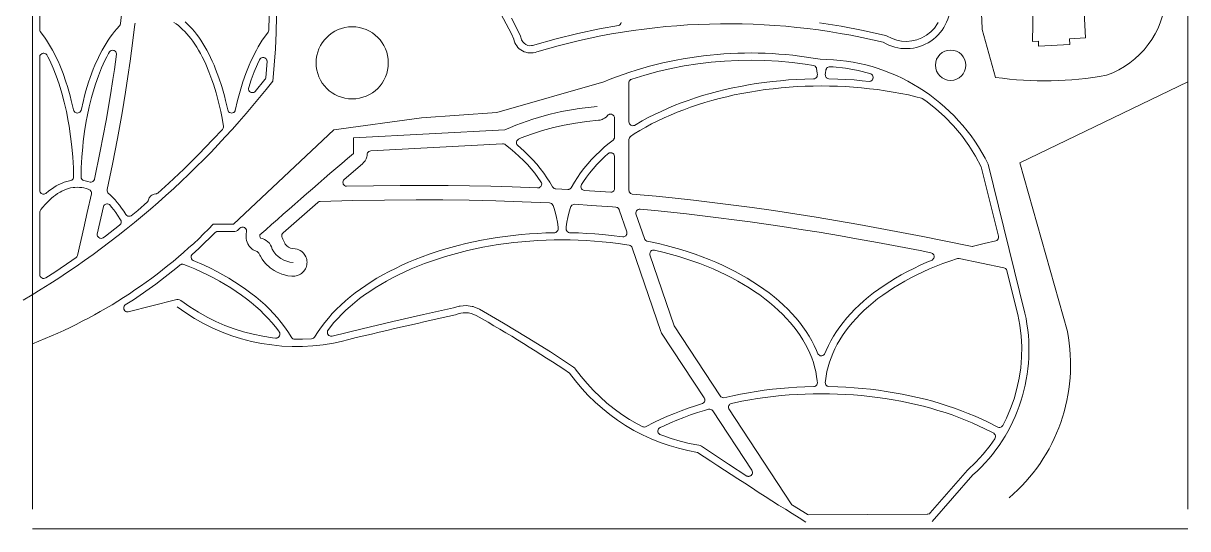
# Model space of a CAD drawing. Header units: inches. Extents: x 36 to 188, y -75 to 56.
# Drawn here: x 35.97 to 71.44, y -74.69 to -59.27 of the extents above; entities that cross this region are included whole.
import ezdxf

# ---------------------------------------------------------------- set-up
doc = ezdxf.new("R2010")
doc.units = ezdxf.units.IN
doc.layers.add('01_ORIGINAL_PLAN', color=7, linetype='CONTINUOUS', lineweight=20)
doc.layers.add('02_CONCEPT_CLOSED_AREAS', color=7, linetype='CONTINUOUS', lineweight=15)

# ---------------------------------------------------------------- blocks, each defined once
blk = doc.blocks.new('07_SCALES')
at = {"layer": '01_ORIGINAL_PLAN'}
for p, q in [((36.248, 17.906), (36.248, 55.9)), ((71.442, 55.9), (71.442, 17.906)), ((71.442, 17.312), (36.248, 17.312))]:
    blk.add_line(p, q, dxfattribs=at)
for points in [[(60.29, 39.74, -0.089338), (62.813, 42.944, -0.322066), (66.051, 42.944, -0.030946), (69.111, 38.833, -0.044664), (70.78, 33.554, -0.301674), (68.967, 31.144, -0.082145), (65.591, 31.078)], [(60.29, 39.74, -0.300089), (65.18, 32.538)], [(59.998, 35.322), (60.235, 35.059), (61.831, 36.816), (61.933, 37.418, -0.214593), (63.522, 35.602, 0.212382), (64.188, 33.517, -0.642649), (62.166, 32.15, 0.132984), (51.615, 31.858, -0.471407), (50.913, 32.245)], [(53.65, 30.945, -0.14301), (60.243, 31.63, -0.286424), (65.36, 28.431), (66.481, 23.89, -0.272091), (64.9, 18.954), (63.661, 17.533)], [(53.65, 30.945), (50.4, 30.004), (48.095, 29.84), (45.427, 29.473), (42.376, 26.597), (41.758, 26.597, -0.10797), (36.248, 22.954)]]:
    blk.add_lwpolyline(points, format="xyb", dxfattribs=at)
blk.add_lwpolyline([(67.244, 33.6), (68.254, 33.648), (68.327, 32.28), (67.845, 32.255), (67.855, 32.076), (66.9, 32.025), (66.892, 32.184), (66.717, 32.175), (66.739, 33.739), (67.237, 33.732)], close=True, dxfattribs=at)
for points in [[(65.18, 32.538), (65.591, 31.078)], [(71.442, 30.938), (66.326, 28.468)], [(46.027, 28.759), (46.027, 29.23), (50.643, 29.479)], [(66.326, 28.468), (67.775, 23.323)]]:
    blk.add_lwpolyline(points, dxfattribs=at)
for centre, radius in [((45.989, 31.521), 1.1), ((64.22, 31.448), 0.463)]:
    blk.add_circle(centre, radius, dxfattribs=at)
for centre, radius, start, end in [((22.064, 33.195), 21.619, 354.0583, 36.0319), ((44.996, 29.643), 6.464, 23.734, 72.5429), ((22.02, 47.825), 27.364, 300.648, 321.9453), ((54.073, 21.787), 8.422, 94.2501, 114.0352), ((177.596, -125.015), 202.378, 130.55026, 131.62005), ((43.293, 26.24), 0.119, 162.5746, 211.3187), ((43.119, 25.741), 0.443, 13.2811, 80.611), ((44.225, 26.196), 0.761, 207.5896, 267.5639), ((44.306, 28.951), 6.083, 233.183, 280.5392), ((83.889, -134.15), 161.762, 102.40484, 103.75801), ((49.433, 23.211), 0.689, 61.2688, 115.2094), ((27.349, -15.654), 45.391, 56.1832, 60.407), ((62.535, 22.313), 5.337, 310.4718, 10.9016), ((57.468, 25.543), 5.979, 215.6658, 260.7622), ((129.159, 128.7), 131.041, 236.3299, 238.04792)]:
    blk.add_arc(centre, radius, start, end, dxfattribs=at)
at = {"layer": '02_CONCEPT_CLOSED_AREAS'}
for points in [[(38.997, 33.345), (38.93, 32.724), (38.926, 32.696), (38.921, 32.681), (38.905, 32.653), (38.814, 32.554), (38.747, 32.475), (38.682, 32.394), (38.617, 32.304), (38.553, 32.212), (38.489, 32.113), (38.428, 32.011), (38.37, 31.906), (38.314, 31.8), (38.256, 31.684), (38.151, 31.451), (38.099, 31.325), (38.005, 31.071), (37.959, 30.936), (37.875, 30.663), (37.836, 30.519), (37.799, 30.375), (37.728, 30.07), (37.721, 30.056), (37.704, 30.031), (37.693, 30.02), (37.667, 30.003), (37.638, 29.993), (37.622, 29.991), (37.592, 29.993), (37.577, 29.997), (37.562, 30.003), (37.537, 30.02), (37.516, 30.043), (37.508, 30.056), (37.498, 30.085), (37.431, 30.374), (37.394, 30.518), (37.313, 30.801), (37.27, 30.937), (37.179, 31.198), (37.079, 31.449), (37.027, 31.568), (36.972, 31.687), (36.917, 31.798), (36.86, 31.906), (36.801, 32.011), (36.739, 32.115), (36.676, 32.212), (36.612, 32.305), (36.485, 32.475), (36.472, 32.504), (36.468, 32.536), (36.468, 37.382)], [(43.462, 32.953), (43.447, 32.513), (43.442, 32.483), (43.429, 32.455), (43.317, 32.305), (43.251, 32.21), (43.189, 32.112), (43.129, 32.011), (43.071, 31.909), (43.013, 31.799), (42.957, 31.687), (42.903, 31.57), (42.851, 31.45), (42.75, 31.198), (42.659, 30.938), (42.616, 30.799), (42.535, 30.519), (42.498, 30.375), (42.428, 30.07), (42.421, 30.056), (42.404, 30.031), (42.38, 30.011), (42.367, 30.003), (42.338, 29.993), (42.307, 29.991), (42.292, 29.993), (42.262, 30.003), (42.249, 30.011), (42.225, 30.031), (42.208, 30.056), (42.197, 30.085), (42.131, 30.374), (42.094, 30.518), (42.014, 30.799), (41.926, 31.068), (41.829, 31.327), (41.779, 31.45), (41.726, 31.571), (41.673, 31.685), (41.617, 31.797), (41.56, 31.906), (41.501, 32.011), (41.44, 32.113), (41.378, 32.21), (41.314, 32.302), (41.249, 32.391), (41.183, 32.475), (41.115, 32.555), (41.046, 32.63), (40.975, 32.701), (40.904, 32.767)], [(54.179, 32.749), (54.169, 32.719), (54.151, 32.693), (54.127, 32.673), (54.098, 32.659), (53.518, 32.555), (52.864, 32.416), (52.2, 32.252), (51.482, 32.05), (51.456, 32.046), (51.405, 32.044), (51.341, 32.055), (51.28, 32.08), (51.226, 32.118), (51.182, 32.166), (51.15, 32.223), (51.123, 32.309), (51.112, 32.339), (50.963, 32.654), (50.838, 32.888)], [(63.835, 32.747), (63.824, 32.717), (63.725, 32.577), (63.614, 32.462), (63.485, 32.362), (63.343, 32.282), (63.194, 32.224), (63.04, 32.188), (62.882, 32.175), (62.725, 32.183), (62.585, 32.21), (62.434, 32.261), (62.266, 32.345), (62.232, 32.359), (61.559, 32.511), (60.887, 32.638), (60.227, 32.74)], [(40.558, 32.754), (40.624, 32.709), (40.694, 32.655), (40.759, 32.601), (40.824, 32.541), (40.887, 32.477), (40.951, 32.408), (41.01, 32.338), (41.072, 32.26), (41.133, 32.178), (41.193, 32.09), (41.252, 31.999), (41.309, 31.903), (41.365, 31.804), (41.42, 31.7), (41.475, 31.589), (41.527, 31.478), (41.626, 31.243), (41.717, 30.998), (41.761, 30.869), (41.843, 30.602), (41.917, 30.321), (41.983, 30.035), (42.013, 29.888), (42.066, 29.594), (42.067, 29.563), (42.06, 29.532), (42.045, 29.505), (42.036, 29.492), (41.746, 29.179), (41.308, 28.726), (40.859, 28.283), (40.403, 27.853), (40.066, 27.55), (40.039, 27.532), (40.024, 27.526), (40.008, 27.522), (39.961, 27.516), (39.933, 27.509), (39.906, 27.499), (39.881, 27.485), (39.858, 27.468), (39.837, 27.448), (39.819, 27.425), (39.804, 27.401), (39.793, 27.374), (39.775, 27.309), (39.756, 27.281), (39.457, 27.022), (39.255, 26.859), (39.227, 26.846), (39.196, 26.841), (39.18, 26.841), (39.15, 26.848), (39.122, 26.863), (39.11, 26.873), (39.09, 26.897), (39.028, 26.995), (38.963, 27.09), (38.899, 27.176), (38.833, 27.26), (38.765, 27.34), (38.696, 27.415), (38.625, 27.486), (38.549, 27.558), (38.532, 27.584), (38.523, 27.613), (38.521, 27.644), (38.523, 27.66), (38.684, 28.432), (38.837, 29.216), (38.979, 30.001), (39.084, 30.63), (39.158, 31.102), (39.227, 31.573), (39.31, 32.201), (39.37, 32.698), (39.378, 32.729)]]:
    blk.add_lwpolyline(points, dxfattribs=at)
for points in [[(36.657, 27.536), (36.63, 27.522), (36.6, 27.515), (36.569, 27.516), (36.54, 27.524), (36.513, 27.54), (36.492, 27.562), (36.483, 27.575), (36.472, 27.604), (36.468, 27.634), (36.468, 31.693), (36.469, 31.709), (36.477, 31.74), (36.484, 31.754), (36.504, 31.779), (36.529, 31.798), (36.544, 31.805), (36.575, 31.813), (36.59, 31.813), (36.622, 31.809), (36.651, 31.796), (36.675, 31.775), (36.686, 31.763), (36.72, 31.7), (36.775, 31.589), (36.877, 31.362), (36.973, 31.121), (37.062, 30.867), (37.143, 30.6), (37.218, 30.321), (37.284, 30.033), (37.341, 29.738), (37.367, 29.585), (37.412, 29.276), (37.449, 28.962), (37.476, 28.645), (37.494, 28.324), (37.503, 28.048), (37.499, 28.017), (37.488, 27.988), (37.47, 27.963), (37.446, 27.943), (37.418, 27.931), (37.295, 27.903), (37.213, 27.877), (37.129, 27.845), (37.05, 27.808), (36.973, 27.766), (36.898, 27.721), (36.827, 27.673), (36.749, 27.613)], [(37.811, 27.931), (37.783, 27.943), (37.759, 27.963), (37.75, 27.975), (37.735, 28.002), (37.728, 28.032), (37.729, 28.16), (37.735, 28.322), (37.753, 28.645), (37.781, 28.964), (37.798, 29.122), (37.838, 29.431), (37.888, 29.738), (37.916, 29.888), (37.978, 30.179), (38.048, 30.462), (38.127, 30.737), (38.168, 30.869), (38.257, 31.121), (38.353, 31.365), (38.456, 31.592), (38.509, 31.7), (38.564, 31.804), (38.595, 31.856), (38.617, 31.878), (38.644, 31.894), (38.659, 31.899), (38.69, 31.904), (38.721, 31.9), (38.736, 31.895), (38.764, 31.879), (38.786, 31.856), (38.802, 31.829), (38.81, 31.799), (38.811, 31.783), (38.746, 31.322), (38.699, 31.011), (38.625, 30.544), (38.491, 29.765), (38.405, 29.298), (38.314, 28.83), (38.141, 27.976), (38.137, 27.961), (38.123, 27.934), (38.102, 27.911), (38.09, 27.901), (38.063, 27.887), (38.033, 27.881), (38.002, 27.883), (37.934, 27.903)], [(43.034, 30.646), (43.022, 30.636), (42.994, 30.621), (42.963, 30.614), (42.948, 30.613), (42.916, 30.618), (42.888, 30.631), (42.863, 30.651), (42.845, 30.677), (42.839, 30.691), (42.834, 30.707), (42.831, 30.738), (42.837, 30.769), (42.912, 30.998), (43.004, 31.243), (43.103, 31.478), (43.167, 31.615), (43.185, 31.641), (43.208, 31.661), (43.222, 31.669), (43.252, 31.679), (43.268, 31.681), (43.299, 31.679), (43.329, 31.669), (43.342, 31.661), (43.366, 31.639), (43.383, 31.613), (43.389, 31.598), (43.394, 31.568), (43.354, 31.065), (43.345, 31.038), (43.33, 31.014)], [(54.589, 29.615), (54.558, 29.606), (54.527, 29.605), (54.511, 29.608), (54.481, 29.62), (54.456, 29.639), (54.436, 29.664), (54.424, 29.693), (54.42, 29.724), (54.421, 30.927), (54.43, 30.958), (54.447, 30.986), (54.471, 31.009), (54.485, 31.017), (54.512, 31.027), (54.902, 31.147), (55.3, 31.255), (55.701, 31.347), (56.104, 31.426), (56.514, 31.491), (56.922, 31.54), (57.331, 31.576), (57.742, 31.596), (58.153, 31.602), (58.564, 31.594), (58.976, 31.571), (59.387, 31.533), (59.792, 31.481), (60.039, 31.441), (60.068, 31.432), (60.094, 31.416), (60.116, 31.394), (60.131, 31.368), (60.135, 31.353), (60.156, 31.206), (60.159, 31.163), (60.158, 31.133), (60.149, 31.104), (60.133, 31.078), (60.123, 31.067), (60.099, 31.049), (60.071, 31.037), (60.041, 31.033), (59.78, 31.026), (59.533, 31.015), (59.282, 30.998), (59.034, 30.977), (58.79, 30.952), (58.543, 30.921), (58.3, 30.887), (58.06, 30.848), (57.819, 30.804), (57.584, 30.756), (57.35, 30.703), (57.116, 30.646), (56.89, 30.585), (56.665, 30.52), (56.442, 30.449), (56.225, 30.376), (56.012, 30.298), (55.8, 30.216), (55.597, 30.131), (55.397, 30.041), (55.198, 29.947), (55.009, 29.851), (54.823, 29.75)], [(60.505, 31.034), (60.476, 31.042), (60.462, 31.049), (60.438, 31.067), (60.428, 31.078), (60.419, 31.09), (60.407, 31.118), (60.403, 31.133), (60.402, 31.163), (60.406, 31.212), (60.417, 31.295), (60.42, 31.311), (60.433, 31.34), (60.442, 31.354), (60.465, 31.376), (60.493, 31.391), (60.524, 31.399), (60.637, 31.396), (61.013, 31.355), (61.399, 31.286), (61.761, 31.194), (61.79, 31.184), (61.816, 31.167), (61.837, 31.143), (61.851, 31.114), (61.857, 31.083), (61.857, 31.067), (61.85, 31.036), (61.844, 31.021), (61.826, 30.995), (61.814, 30.984), (61.787, 30.967), (61.772, 30.961), (61.741, 30.956), (61.525, 30.977), (61.28, 30.998), (61.031, 31.014), (60.78, 31.026)], [(54.514, 27.521), (54.498, 27.525), (54.47, 27.541), (54.446, 27.563), (54.43, 27.59), (54.424, 27.606), (54.42, 27.638), (54.42, 29.18), (54.424, 29.21), (54.434, 29.238), (54.452, 29.262), (54.462, 29.272), (54.582, 29.351), (54.755, 29.457), (54.93, 29.558), (55.111, 29.656), (55.297, 29.75), (55.488, 29.841), (55.682, 29.928), (55.885, 30.013), (56.09, 30.092), (56.299, 30.169), (56.512, 30.241), (56.729, 30.309), (56.949, 30.373), (57.171, 30.433), (57.4, 30.489), (57.63, 30.541), (57.863, 30.588), (58.098, 30.631), (58.332, 30.669), (58.574, 30.704), (58.815, 30.733), (59.057, 30.758), (59.3, 30.779), (59.542, 30.795), (59.79, 30.806), (60.036, 30.813), (60.279, 30.816), (60.528, 30.813), (60.771, 30.806), (61.016, 30.795), (61.261, 30.779), (61.504, 30.758), (61.749, 30.733), (61.987, 30.704), (62.226, 30.67), (62.466, 30.631), (62.698, 30.588), (62.931, 30.541), (63.163, 30.489), (63.33, 30.447), (63.355, 30.434), (63.459, 30.363), (63.757, 30.131), (64.039, 29.877), (64.303, 29.605), (64.549, 29.313), (64.775, 29.003), (64.981, 28.675), (65.152, 28.351), (65.677, 26.23), (65.679, 26.214), (65.678, 26.182), (65.669, 26.151), (65.652, 26.124), (65.628, 26.103), (65.6, 26.088), (65.244, 26.01), (64.913, 25.926), (64.885, 25.922), (64.871, 25.922), (64.021, 26.096), (63.372, 26.225), (62.723, 26.351), (62.073, 26.473), (61.424, 26.591), (60.774, 26.705), (60.125, 26.813), (59.475, 26.917), (58.825, 27.015), (58.176, 27.107), (57.526, 27.194), (57.038, 27.256), (56.388, 27.333), (55.738, 27.403), (55.25, 27.452)], [(51.026, 29.01), (51.008, 29.035), (50.997, 29.064), (50.994, 29.094), (50.996, 29.109), (51.004, 29.139), (51.011, 29.152), (51.03, 29.176), (51.054, 29.195), (51.135, 29.23), (51.454, 29.348), (51.788, 29.455), (52.12, 29.547), (52.451, 29.623), (52.791, 29.685), (53.133, 29.733), (53.489, 29.768), (53.54, 29.776), (53.6, 29.794), (53.636, 29.81), (53.672, 29.83), (53.722, 29.867), (53.79, 29.934), (53.817, 29.948), (53.832, 29.953), (53.863, 29.956), (53.878, 29.955), (53.893, 29.952), (53.922, 29.939), (53.934, 29.93), (53.956, 29.908), (53.971, 29.882), (53.976, 29.867), (53.98, 29.836), (53.98, 29.259), (53.976, 29.228), (53.964, 29.199), (53.956, 29.186), (53.934, 29.164), (53.822, 29.075), (53.679, 28.955), (53.538, 28.826), (53.404, 28.697), (53.281, 28.569), (53.163, 28.437), (53.048, 28.297), (52.946, 28.162), (52.849, 28.023), (52.756, 27.878), (52.661, 27.712), (52.652, 27.7), (52.628, 27.68), (52.601, 27.666), (52.586, 27.662), (52.556, 27.66), (52.189, 27.681), (52.174, 27.682), (52.146, 27.691), (52.121, 27.707), (52.11, 27.717), (52.092, 27.74), (52.011, 27.881), (51.923, 28.018), (51.826, 28.159), (51.72, 28.298), (51.609, 28.432), (51.49, 28.567), (51.362, 28.7), (51.23, 28.828)], [(45.815, 27.756), (45.785, 27.763), (45.757, 27.778), (45.735, 27.799), (45.718, 27.825), (45.709, 27.855), (45.708, 27.886), (45.714, 27.916), (45.728, 27.943), (45.749, 27.966), (46.301, 28.441), (46.338, 28.477), (46.364, 28.509), (46.382, 28.535), (46.414, 28.597), (46.434, 28.657), (46.442, 28.697), (46.448, 28.742), (46.458, 28.772), (46.476, 28.798), (46.487, 28.809), (46.5, 28.818), (46.528, 28.832), (46.559, 28.838), (50.57, 29.054), (50.603, 29.051), (50.634, 29.04), (50.662, 29.02), (50.805, 28.907), (50.945, 28.789), (51.079, 28.668), (51.208, 28.542), (51.326, 28.42), (51.439, 28.293), (51.548, 28.16), (51.648, 28.029), (51.74, 27.897), (51.756, 27.864), (51.762, 27.834), (51.759, 27.803), (51.755, 27.788), (51.749, 27.774), (51.732, 27.748), (51.709, 27.728), (51.682, 27.714), (51.652, 27.708), (51.637, 27.707), (50.862, 27.738), (50.213, 27.757), (49.563, 27.771), (48.912, 27.78), (48.263, 27.783), (47.451, 27.781), (46.639, 27.771)], [(53.054, 27.631), (53.039, 27.635), (53.011, 27.648), (52.999, 27.658), (52.978, 27.681), (52.964, 27.708), (52.958, 27.739), (52.959, 27.77), (52.963, 27.785), (52.976, 27.813), (53.032, 27.901), (53.124, 28.033), (53.221, 28.16), (53.33, 28.293), (53.444, 28.42), (53.564, 28.545), (53.687, 28.665), (53.779, 28.749), (53.792, 28.758), (53.819, 28.772), (53.849, 28.779), (53.879, 28.778), (53.894, 28.775), (53.909, 28.769), (53.935, 28.753), (53.956, 28.731), (53.971, 28.705), (53.979, 28.675), (53.98, 28.66), (53.98, 27.693), (53.976, 27.663), (53.965, 27.635), (53.957, 27.622), (53.947, 27.61), (53.923, 27.591), (53.896, 27.579), (53.866, 27.573)], [(37.984, 27.653), (38.009, 27.635), (38.028, 27.611), (38.036, 27.597), (38.045, 27.568), (38.046, 27.537), (38.044, 27.522), (37.92, 26.959), (37.814, 26.49), (37.618, 25.649), (37.608, 25.622), (37.601, 25.609), (37.582, 25.588), (37.451, 25.494), (36.93, 25.142), (36.652, 24.965), (36.623, 24.951), (36.592, 24.946), (36.56, 24.949), (36.53, 24.961), (36.504, 24.98), (36.485, 25.005), (36.472, 25.034), (36.468, 25.066), (36.468, 26.952), (36.472, 26.982), (36.483, 27.011), (36.507, 27.045), (36.566, 27.12), (36.632, 27.197), (36.692, 27.262), (36.756, 27.327), (36.824, 27.39), (36.89, 27.444), (36.95, 27.49), (37.016, 27.535), (37.088, 27.579), (37.148, 27.611), (37.214, 27.641), (37.287, 27.67), (37.346, 27.688), (37.412, 27.705), (37.486, 27.718), (37.544, 27.724), (37.611, 27.726), (37.685, 27.724), (37.751, 27.717), (37.809, 27.707), (37.883, 27.688), (37.949, 27.667)], [(41.141, 25.495), (41.115, 25.515), (41.096, 25.541), (41.089, 25.556), (41.082, 25.587), (41.083, 25.62), (41.087, 25.635), (41.101, 25.665), (41.111, 25.678), (41.314, 25.857), (41.824, 26.353), (41.851, 26.368), (41.866, 26.373), (41.896, 26.377), (42.376, 26.377), (42.417, 26.381), (42.457, 26.392), (42.494, 26.411), (42.527, 26.437), (42.569, 26.476), (42.595, 26.495), (42.625, 26.506), (42.641, 26.508), (42.673, 26.507), (42.703, 26.496), (42.73, 26.479), (42.751, 26.455), (42.765, 26.426), (42.771, 26.394), (42.77, 26.378), (42.757, 26.301), (42.754, 26.256), (42.755, 26.208), (42.759, 26.164), (42.771, 26.107), (42.787, 26.053), (42.811, 26), (42.836, 25.954), (42.855, 25.926), (42.881, 25.895), (42.911, 25.866), (42.943, 25.84), (42.977, 25.817), (43.013, 25.798), (43.093, 25.768), (43.106, 25.761), (43.129, 25.741), (43.147, 25.717), (43.172, 25.659), (43.191, 25.624), (43.244, 25.538), (43.267, 25.504), (43.348, 25.404), (43.376, 25.375), (43.458, 25.297), (43.489, 25.272), (43.58, 25.206), (43.615, 25.185), (43.701, 25.137), (43.75, 25.114), (43.842, 25.078), (43.895, 25.062), (43.992, 25.038), (44.032, 25.03), (44.147, 25.017), (44.199, 25.015), (44.24, 25.018), (44.282, 25.025), (44.339, 25.041), (44.377, 25.058), (44.413, 25.078), (44.447, 25.101), (44.478, 25.127), (44.506, 25.156), (44.545, 25.207), (44.565, 25.243), (44.582, 25.28), (44.596, 25.319), (44.605, 25.359), (44.611, 25.4), (44.612, 25.441), (44.609, 25.482), (44.603, 25.523), (44.592, 25.563), (44.578, 25.601), (44.55, 25.655), (44.526, 25.689), (44.501, 25.72), (44.454, 25.763), (44.403, 25.798), (44.367, 25.817), (44.308, 25.839), (44.248, 25.851), (44.157, 25.862), (44.114, 25.874), (44.088, 25.884), (44.049, 25.904), (44.001, 25.94), (43.97, 25.971), (43.951, 25.993), (43.932, 26.023), (43.879, 26.148), (43.852, 26.198), (43.847, 26.212), (43.841, 26.242), (43.844, 26.272), (43.848, 26.287), (43.862, 26.314), (43.882, 26.337), (44.939, 27.264), (44.952, 27.274), (44.981, 27.288), (45.014, 27.294), (45.999, 27.319), (46.969, 27.336), (47.939, 27.343), (48.747, 27.341), (49.555, 27.331), (50.363, 27.313), (51.17, 27.286), (52.001, 27.25), (52.032, 27.244), (52.06, 27.23), (52.084, 27.21), (52.102, 27.184), (52.108, 27.169), (52.141, 27.075), (52.18, 26.941), (52.214, 26.801), (52.24, 26.66), (52.26, 26.512), (52.263, 26.47), (52.262, 26.439), (52.253, 26.41), (52.246, 26.397), (52.237, 26.385), (52.215, 26.364), (52.189, 26.349), (52.16, 26.341), (51.884, 26.333), (51.635, 26.321), (51.386, 26.305), (51.141, 26.284), (50.892, 26.258), (50.647, 26.228), (50.406, 26.194), (50.162, 26.154), (49.923, 26.11), (49.688, 26.063), (49.451, 26.009), (49.222, 25.953), (48.994, 25.892), (48.769, 25.826), (48.547, 25.757), (48.33, 25.683), (48.116, 25.605), (47.906, 25.523), (47.701, 25.437), (47.5, 25.348), (47.304, 25.254), (47.111, 25.156), (46.925, 25.056), (46.743, 24.951), (46.571, 24.845), (46.402, 24.735), (46.238, 24.621), (46.08, 24.504), (45.928, 24.384), (45.782, 24.261), (45.644, 24.135), (45.511, 24.007), (45.383, 23.874), (45.264, 23.739), (45.155, 23.607), (45.051, 23.47), (44.951, 23.326), (44.841, 23.152), (44.831, 23.141), (44.808, 23.123), (44.781, 23.11), (44.752, 23.105), (44.472, 23.09), (44.241, 23.089), (44.21, 23.093), (44.181, 23.105), (44.168, 23.114), (44.146, 23.136), (44.024, 23.33), (43.927, 23.469), (43.825, 23.603), (43.712, 23.74), (43.594, 23.874), (43.466, 24.007), (43.333, 24.136), (43.194, 24.261), (43.049, 24.384), (42.9, 24.501), (42.74, 24.621), (42.575, 24.735), (42.406, 24.845), (42.234, 24.951), (42.052, 25.056), (41.864, 25.157), (41.673, 25.255), (41.477, 25.348)], [(38.401, 26.183), (38.372, 26.172), (38.342, 26.168), (38.312, 26.172), (38.297, 26.177), (38.27, 26.192), (38.248, 26.213), (38.232, 26.24), (38.224, 26.269), (38.223, 26.3), (38.412, 27.139), (38.426, 27.167), (38.447, 27.19), (38.46, 27.199), (38.488, 27.212), (38.519, 27.218), (38.534, 27.218), (38.565, 27.211), (38.593, 27.197), (38.605, 27.187), (38.66, 27.124), (38.725, 27.042), (38.785, 26.96), (38.843, 26.876), (38.934, 26.73), (38.947, 26.701), (38.952, 26.669), (38.951, 26.654), (38.948, 26.638), (38.936, 26.609), (38.927, 26.596), (38.905, 26.573), (38.473, 26.236)], [(52.609, 26.341), (52.58, 26.349), (52.566, 26.356), (52.542, 26.374), (52.523, 26.397), (52.511, 26.425), (52.507, 26.439), (52.506, 26.47), (52.51, 26.518), (52.529, 26.66), (52.555, 26.801), (52.587, 26.935), (52.628, 27.075), (52.652, 27.141), (52.66, 27.154), (52.681, 27.178), (52.706, 27.195), (52.736, 27.205), (52.767, 27.207), (53.27, 27.174), (53.916, 27.127), (54.021, 27.119), (54.051, 27.112), (54.066, 27.106), (54.079, 27.099), (54.102, 27.078), (54.119, 27.052), (54.125, 27.038), (54.353, 26.371), (54.357, 26.357), (54.359, 26.326), (54.354, 26.296), (54.348, 26.282), (54.332, 26.256), (54.321, 26.245), (54.309, 26.235), (54.283, 26.221), (54.268, 26.216), (54.238, 26.213), (53.876, 26.258), (53.629, 26.284), (53.384, 26.305), (53.133, 26.321), (52.884, 26.333)], [(54.634, 26.913), (54.632, 26.945), (54.638, 26.976), (54.653, 27.004), (54.663, 27.017), (54.674, 27.028), (54.701, 27.045), (54.731, 27.055), (54.763, 27.056), (55.208, 27.014), (55.692, 26.966), (56.177, 26.914), (56.662, 26.858), (57.146, 26.799), (57.63, 26.737), (58.115, 26.672), (58.6, 26.603), (59.085, 26.531), (59.731, 26.431), (60.216, 26.352), (60.862, 26.243), (61.347, 26.158), (61.994, 26.041), (62.64, 25.919), (63.287, 25.793), (63.619, 25.728), (63.649, 25.717), (63.663, 25.709), (63.687, 25.688), (63.704, 25.661), (63.713, 25.63), (63.714, 25.598), (63.707, 25.567), (63.691, 25.539), (63.681, 25.526), (63.656, 25.507), (63.491, 25.437), (63.29, 25.347), (63.096, 25.254), (62.905, 25.158), (62.716, 25.055), (62.538, 24.953), (62.363, 24.845), (62.193, 24.735), (62.027, 24.619), (61.872, 24.504), (61.721, 24.384), (61.574, 24.261), (61.433, 24.132), (61.303, 24.007), (61.178, 23.877), (61.059, 23.742), (60.945, 23.604), (60.842, 23.469), (60.745, 23.33), (60.652, 23.183), (60.571, 23.044), (60.496, 22.898), (60.428, 22.751), (60.392, 22.661), (60.376, 22.634), (60.354, 22.611), (60.327, 22.595), (60.296, 22.587), (60.265, 22.587), (60.249, 22.59), (60.22, 22.602), (60.195, 22.622), (60.176, 22.647), (60.133, 22.751), (60.065, 22.898), (59.99, 23.044), (59.909, 23.183), (59.816, 23.33), (59.719, 23.469), (59.614, 23.608), (59.502, 23.742), (59.386, 23.873), (59.257, 24.007), (59.126, 24.135), (58.987, 24.261), (58.841, 24.384), (58.691, 24.502), (58.532, 24.621), (58.368, 24.735), (58.198, 24.845), (58.022, 24.953), (57.842, 25.057), (57.656, 25.157), (57.468, 25.253), (57.269, 25.348), (57.068, 25.437), (56.863, 25.523), (56.653, 25.605), (56.439, 25.683), (56.222, 25.757), (56.003, 25.826), (55.777, 25.891), (55.549, 25.953), (55.315, 26.01), (54.979, 26.083), (54.964, 26.087), (54.936, 26.101), (54.924, 26.111), (54.903, 26.134), (54.889, 26.162)], [(45.354, 23.184), (45.323, 23.187), (45.308, 23.192), (45.28, 23.207), (45.268, 23.217), (45.248, 23.242), (45.241, 23.256), (45.233, 23.287), (45.232, 23.318), (45.24, 23.349), (45.247, 23.363), (45.328, 23.471), (45.434, 23.6), (45.548, 23.727), (45.668, 23.852), (45.794, 23.975), (45.928, 24.095), (46.068, 24.214), (46.214, 24.329), (46.366, 24.442), (46.525, 24.552), (46.689, 24.66), (46.859, 24.764), (47.032, 24.863), (47.215, 24.963), (47.401, 25.057), (47.59, 25.147), (47.788, 25.235), (47.989, 25.319), (48.191, 25.398), (48.403, 25.475), (48.616, 25.548), (48.83, 25.615), (49.053, 25.68), (49.277, 25.74), (49.502, 25.795), (49.734, 25.847), (49.967, 25.895), (50.199, 25.937), (50.439, 25.976), (50.678, 26.01), (50.916, 26.04), (51.161, 26.065), (51.404, 26.086), (51.646, 26.102), (51.894, 26.113), (52.14, 26.12), (52.383, 26.122), (52.632, 26.12), (52.875, 26.113), (53.12, 26.102), (53.367, 26.085), (53.608, 26.065), (53.851, 26.04), (54.094, 26.01), (54.426, 25.961), (54.457, 25.951), (54.484, 25.934), (54.506, 25.91), (54.52, 25.881), (55.392, 23.329), (55.402, 23.303), (55.416, 23.279), (56.71, 21.307), (56.724, 21.279), (56.728, 21.264), (56.729, 21.232), (56.727, 21.216), (56.717, 21.187), (56.708, 21.173), (56.687, 21.15), (56.661, 21.133), (56.442, 21.063), (56.224, 20.989), (56.012, 20.912), (55.803, 20.83), (55.597, 20.744), (55.394, 20.654), (55.198, 20.56), (54.926, 20.421), (54.893, 20.414), (54.86, 20.416), (54.844, 20.42), (54.675, 20.507), (54.437, 20.647), (54.201, 20.801), (53.969, 20.97), (53.749, 21.146), (53.538, 21.334), (53.336, 21.532), (53.143, 21.741), (52.96, 21.96), (52.786, 22.19), (52.77, 22.209), (52.731, 22.241), (52.029, 22.703), (51.321, 23.149), (50.602, 23.584), (49.87, 24.008), (49.695, 24.08), (49.671, 24.089), (49.646, 24.094), (49.461, 24.12), (49.275, 24.105), (49.249, 24.102), (49.075, 24.046), (48.158, 23.841), (47.227, 23.628), (46.296, 23.409), (45.38, 23.187)], [(55.059, 25.669), (55.057, 25.701), (55.063, 25.732), (55.077, 25.76), (55.087, 25.773), (55.111, 25.793), (55.14, 25.807), (55.171, 25.813), (55.203, 25.81), (55.494, 25.739), (55.716, 25.68), (55.936, 25.616), (56.153, 25.548), (56.366, 25.475), (56.578, 25.398), (56.783, 25.318), (56.981, 25.235), (57.177, 25.148), (57.37, 25.056), (57.554, 24.963), (57.735, 24.865), (57.91, 24.764), (58.083, 24.658), (58.244, 24.552), (58.403, 24.442), (58.558, 24.327), (58.704, 24.211), (58.844, 24.093), (58.978, 23.972), (59.101, 23.852), (59.222, 23.727), (59.335, 23.6), (59.444, 23.467), (59.541, 23.34), (59.633, 23.208), (59.721, 23.069), (59.799, 22.934), (59.867, 22.802), (59.93, 22.665), (59.986, 22.527), (60.037, 22.382), (60.076, 22.248), (60.11, 22.107), (60.137, 21.96), (60.155, 21.825), (60.159, 21.761), (60.154, 21.731), (60.142, 21.704), (60.133, 21.691), (60.123, 21.68), (60.099, 21.662), (60.071, 21.651), (60.056, 21.648), (59.78, 21.64), (59.533, 21.628), (59.282, 21.612), (59.034, 21.591), (58.79, 21.565), (58.543, 21.535), (58.3, 21.5), (58.058, 21.461), (57.821, 21.418), (57.584, 21.369), (57.313, 21.309), (57.28, 21.31), (57.265, 21.314), (57.249, 21.32), (57.222, 21.338), (57.2, 21.362), (55.8, 23.498)], [(60.505, 21.648), (60.476, 21.656), (60.462, 21.662), (60.438, 21.68), (60.419, 21.704), (60.407, 21.731), (60.403, 21.746), (60.402, 21.776), (60.406, 21.825), (60.425, 21.966), (60.451, 22.107), (60.485, 22.248), (60.526, 22.388), (60.575, 22.527), (60.629, 22.66), (60.694, 22.802), (60.765, 22.939), (60.843, 23.074), (60.928, 23.208), (61.017, 23.336), (61.12, 23.471), (61.226, 23.6), (61.337, 23.724), (61.46, 23.852), (61.586, 23.975), (61.717, 24.093), (61.86, 24.214), (62.006, 24.329), (62.155, 24.44), (62.317, 24.552), (62.481, 24.66), (62.648, 24.762), (62.826, 24.865), (63.007, 24.963), (63.191, 25.056), (63.382, 25.147), (63.58, 25.235), (63.781, 25.319), (63.983, 25.398), (64.195, 25.475), (64.432, 25.554), (64.462, 25.556), (64.477, 25.553), (65.845, 25.266), (65.873, 25.256), (65.886, 25.249), (65.909, 25.229), (65.918, 25.218), (65.932, 25.192), (65.936, 25.177), (66.265, 23.846), (66.327, 23.52), (66.367, 23.186), (66.384, 22.868), (66.38, 22.543), (66.355, 22.221), (66.308, 21.902), (66.241, 21.587), (66.153, 21.278), (66.045, 20.975), (65.918, 20.68), (65.808, 20.465), (65.79, 20.439), (65.766, 20.419), (65.752, 20.411), (65.721, 20.402), (65.69, 20.401), (65.659, 20.408), (65.361, 20.561), (65.165, 20.654), (64.967, 20.743), (64.758, 20.83), (64.549, 20.912), (64.336, 20.989), (64.117, 21.063), (63.896, 21.133), (63.674, 21.198), (63.443, 21.26), (63.212, 21.317), (62.977, 21.369), (62.743, 21.417), (62.502, 21.461), (62.26, 21.5), (62.017, 21.535), (61.774, 21.565), (61.525, 21.591), (61.278, 21.612), (61.031, 21.628), (60.78, 21.64)], [(39.164, 23.927), (39.133, 23.927), (39.118, 23.93), (39.089, 23.942), (39.065, 23.96), (39.046, 23.985), (39.039, 23.999), (39.034, 24.013), (39.029, 24.044), (39.033, 24.074), (39.044, 24.103), (39.062, 24.128), (39.073, 24.139), (39.326, 24.297), (40.006, 24.774), (40.67, 25.294), (40.747, 25.359), (40.776, 25.373), (40.792, 25.377), (40.825, 25.378), (40.856, 25.371), (40.988, 25.319), (41.191, 25.234), (41.385, 25.148), (41.576, 25.057), (41.765, 24.961), (41.945, 24.863), (42.118, 24.764), (42.288, 24.66), (42.452, 24.552), (42.614, 24.44), (42.766, 24.327), (42.909, 24.214), (43.049, 24.095), (43.183, 23.975), (43.312, 23.849), (43.43, 23.727), (43.543, 23.6), (43.649, 23.471), (43.749, 23.34), (43.768, 23.313), (43.782, 23.285), (43.789, 23.253), (43.787, 23.221), (43.776, 23.191), (43.758, 23.164), (43.734, 23.143), (43.705, 23.13), (43.689, 23.126), (43.657, 23.125), (43.562, 23.135), (43.264, 23.181), (42.97, 23.242), (42.679, 23.318), (42.392, 23.409), (42.11, 23.514), (41.838, 23.632), (41.567, 23.766), (41.302, 23.915), (41.045, 24.078), (40.769, 24.272), (40.731, 24.289), (40.69, 24.299), (40.647, 24.3), (40.606, 24.294)], [(57.462, 20.965), (57.452, 20.994), (57.45, 21.025), (57.456, 21.055), (57.462, 21.07), (57.479, 21.096), (57.49, 21.107), (57.515, 21.124), (57.544, 21.135), (57.863, 21.201), (58.098, 21.244), (58.332, 21.283), (58.574, 21.317), (58.815, 21.347), (59.057, 21.372), (59.3, 21.392), (59.542, 21.408), (59.788, 21.42), (60.036, 21.427), (60.282, 21.429), (60.528, 21.427), (60.771, 21.42), (61.016, 21.408), (61.263, 21.392), (61.504, 21.372), (61.747, 21.347), (61.987, 21.317), (62.229, 21.283), (62.466, 21.244), (62.698, 21.201), (62.931, 21.154), (63.161, 21.103), (63.39, 21.046), (63.614, 20.986), (63.832, 20.922), (64.049, 20.854), (64.265, 20.781), (64.471, 20.706), (64.676, 20.626), (64.879, 20.541), (65.073, 20.455), (65.264, 20.364), (65.45, 20.269), (65.536, 20.222), (65.558, 20.201), (65.575, 20.174), (65.584, 20.145), (65.585, 20.114), (65.578, 20.084), (65.564, 20.056), (65.42, 19.848), (65.211, 19.587), (64.989, 19.344), (64.734, 19.099), (63.596, 17.793), (63.571, 17.771), (63.556, 17.763), (63.523, 17.753), (63.506, 17.752), (59.891, 17.735), (59.859, 17.744), (59.844, 17.752), (59.399, 18.031), (59.385, 18.042), (59.363, 18.067)], [(55.363, 20.186), (55.338, 20.204), (55.319, 20.228), (55.312, 20.242), (55.303, 20.271), (55.302, 20.302), (55.309, 20.332), (55.324, 20.359), (55.344, 20.382), (55.37, 20.399), (55.488, 20.455), (55.682, 20.541), (55.882, 20.625), (56.087, 20.705), (56.296, 20.781), (56.512, 20.854), (56.726, 20.922), (56.84, 20.955), (56.855, 20.958), (56.885, 20.959), (56.915, 20.952), (56.942, 20.938), (56.965, 20.918), (56.974, 20.905), (58.162, 19.095), (58.176, 19.067), (58.182, 19.036), (58.18, 19.005), (58.17, 18.976), (58.162, 18.962), (58.141, 18.939), (58.116, 18.921), (58.101, 18.915), (58.071, 18.909), (58.055, 18.909), (58.04, 18.911), (58.01, 18.92), (57.448, 19.285), (56.628, 19.827), (56.59, 19.846), (56.549, 19.858), (56.259, 19.913), (55.982, 19.98), (55.71, 20.06), (55.448, 20.151)]]:
    blk.add_lwpolyline(points, close=True, dxfattribs=at)

msp = doc.modelspace()

# ---------------------------------------------------------------- block references
msp.add_blockref('07_SCALES', (0, -92))

doc.saveas('drawing.dxf')
